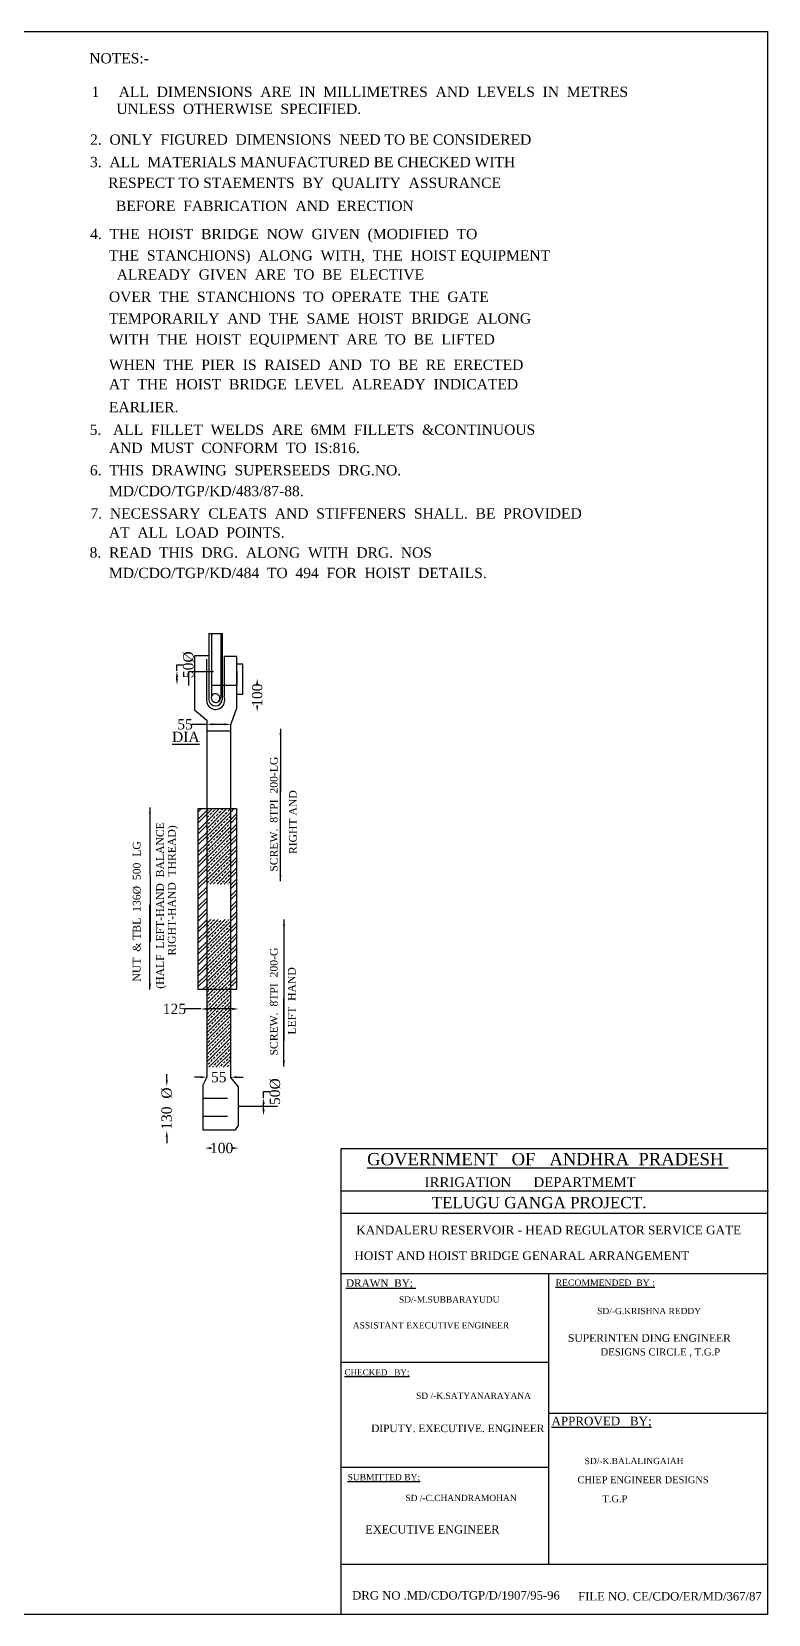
# Model space of a CAD drawing. Header units: millimetres. Extents: x -313 to 21020, y 438 to 15808.
# Drawn here: x 13860 to 21020, y 438 to 15808 of the extents above; entities that cross this region are included whole.
import ezdxf

# ---------------------------------------------------------------- set-up
doc = ezdxf.new("R2010")
doc.units = ezdxf.units.MM
doc.header["$MEASUREMENT"] = 0
doc.header["$PDMODE"] = 66
doc.header["$PDSIZE"] = 170
doc.linetypes.add('ACAD_ISO03W100', pattern=[30, 12, -18])
for name, color, linetype in [('DIM', 5, 'Continuous'), ('DOT LINE', 3, 'ACAD_ISO03W100'), ('DWG. LINE', 1, 'Continuous'), ('HATCH', 2, 'Continuous'), ('TEXT', 7, 'Continuous')]:
    doc.layers.add(name, color=color, linetype=linetype)
doc.layers.add('TITLE', color=7, linetype='Continuous', lineweight=30)
doc.styles.get("Standard").update_dxf_attribs({"font": 'times.ttf', "height": 100})
doc.dimstyles.get("Standard").update_dxf_attribs({"dimtxt": 100, "dimasz": 60, "dimexe": 0.18, "dimexo": 0.0625, "dimgap": 0.09, "dimtad": 0, "dimtih": 1, "dimtoh": 1, "dimdec": 1, "dimzin": 0, "dimdsep": 46, "dimtxsty": 'Standard', "dimcen": 0.09, "dimse1": 1, "dimse2": 1, "dimclrd": 5, "dimclre": 5, "dimclrt": 4, "dimadec": 0, "dimazin": 0, "dimtfac": 1, "dimtdec": 1, "dimtofl": 0, "dimtmove": 0, "dimatfit": 3, "dimfxl": 0, "dimtolj": 1, "dimtzin": 0, "dimarcsym": 0})

# ---------------------------------------------------------------- blocks, each defined once
blk = doc.blocks.new('*D35')
at = {"layer": 'Defpoints', "color": 0}
for p in [(15173, 5565), (15178, 5565), (15178, 5134)]:
    blk.add_point(p, dxfattribs=at)
at = {"layer": 'DIM', "color": 5, "lineweight": -2}
for p, q in [((15173, 5625), (15173, 5685)), ((15173, 5074), (15173, 5014))]:
    blk.add_line(p, q, dxfattribs=at)
at = {"layer": 'DIM', "color": 5}
for points in [[(15163, 5625), (15183, 5625), (15173, 5565)], [(15163, 5074), (15183, 5074), (15173, 5134)]]:
    blk.add_solid(points, dxfattribs=at)
at = {"layer": 'DIM', "color": 4, "insert": (15173, 5349), "char_height": 100, "attachment_point": 5, "rotation": 90}
blk.add_mtext('\\A1;130  %%C', dxfattribs=at)
blk = doc.blocks.new('*D36')
at = {"layer": 'Defpoints', "color": 0}
for p in [(15561.5, 5654.5), (15795, 5654.5), (15795, 5654.5)]:
    blk.add_point(p, dxfattribs=at)
at = {"layer": 'DIM', "color": 5, "lineweight": -2}
for p, q in [((15501.5, 5654.5), (15441.5, 5654.5)), ((15855, 5654.5), (15915, 5654.5))]:
    blk.add_line(p, q, dxfattribs=at)
at = {"layer": 'DIM', "color": 5}
for points in [[(15501.5, 5664.5), (15501.5, 5644.5), (15561.5, 5654.5)], [(15855, 5664.5), (15855, 5644.5), (15795, 5654.5)]]:
    blk.add_solid(points, dxfattribs=at)
at = {"layer": 'DIM', "color": 4, "insert": (15678.25, 5654.5), "char_height": 100, "attachment_point": 5}
blk.add_mtext('\\A1;55', dxfattribs=at)
blk = doc.blocks.new('*D37')
at = {"layer": 'Defpoints', "color": 0}
for p in [(15503, 6318), (15871, 6318), (15871, 6317)]:
    blk.add_point(p, dxfattribs=at)
at = {"layer": 'DIM', "color": 5, "lineweight": -2}
for p, q in [((15503, 6317), (15344, 6317)), ((15811, 6317), (15563, 6317))]:
    blk.add_line(p, q, dxfattribs=at)
at = {"layer": 'DIM', "color": 5}
for points in [[(15563, 6327), (15563, 6307), (15503, 6317)], [(15811, 6327), (15811, 6307), (15871, 6317)]]:
    blk.add_solid(points, dxfattribs=at)
at = {"layer": 'DIM', "color": 4, "insert": (15247, 6317), "char_height": 100, "attachment_point": 5}
blk.add_mtext('\\A1;125', dxfattribs=at)
blk = doc.blocks.new('*D38')
at = {"layer": 'Defpoints', "color": 0}
for p in [(16114, 5454), (16115, 5454), (16115, 5281)]:
    blk.add_point(p, dxfattribs=at)
at = {"layer": 'DIM', "color": 5, "lineweight": -2}
for p, q in [((16114, 5454), (16114, 5514)), ((16114, 5514), (16174, 5514)), ((16114, 5341), (16114, 5394))]:
    blk.add_line(p, q, dxfattribs=at)
at = {"layer": 'DIM', "color": 5}
for points in [[(16104, 5394), (16124, 5394), (16114, 5454)], [(16104, 5341), (16124, 5341), (16114, 5281)]]:
    blk.add_solid(points, dxfattribs=at)
at = {"layer": 'DIM', "color": 4, "insert": (16226, 5514), "char_height": 100, "attachment_point": 5, "rotation": 90}
blk.add_mtext('\\A1;50%%C', dxfattribs=at)
blk = doc.blocks.new('*D39')
at = {"layer": 'Defpoints', "color": 0}
for p in [(15562, 9081), (15795, 9081), (15795, 9081)]:
    blk.add_point(p, dxfattribs=at)
at = {"layer": 'DIM', "color": 5, "lineweight": -2}
for p, q in [((15562, 9081), (15416, 9081)), ((15735, 9081), (15622, 9081))]:
    blk.add_line(p, q, dxfattribs=at)
at = {"layer": 'DIM', "color": 5}
for points in [[(15622, 9091), (15622, 9071), (15562, 9081)], [(15735, 9091), (15735, 9071), (15795, 9081)]]:
    blk.add_solid(points, dxfattribs=at)
at = {"layer": 'DIM', "color": 4, "insert": (15351, 9081), "char_height": 100, "attachment_point": 5}
blk.add_mtext('\\A1;55', dxfattribs=at)
blk = doc.blocks.new('*D40')
at = {"layer": 'Defpoints', "color": 0}
for p in [(16052, 9527), (16052, 9202), (16052, 9202)]:
    blk.add_point(p, dxfattribs=at)
at = {"layer": 'DIM', "color": 5, "lineweight": -2}
for p, q in [((16052, 9467), (16052, 9464)), ((16052, 9262), (16052, 9265))]:
    blk.add_line(p, q, dxfattribs=at)
at = {"layer": 'DIM', "color": 5}
for points in [[(16042, 9467), (16062, 9467), (16052, 9527)], [(16042, 9262), (16062, 9262), (16052, 9202)]]:
    blk.add_solid(points, dxfattribs=at)
at = {"layer": 'DIM', "color": 4, "insert": (16052, 9364), "char_height": 100, "attachment_point": 5, "rotation": 90}
blk.add_mtext('\\A1;100', dxfattribs=at)
blk = doc.blocks.new('*D41')
at = {"layer": 'Defpoints', "color": 0}
for p in [(15272, 9600), (15273, 9600), (15273, 9464)]:
    blk.add_point(p, dxfattribs=at)
at = {"layer": 'DIM', "color": 5, "lineweight": -2}
for p, q in [((15272, 9600), (15272, 9660)), ((15272, 9660), (15332, 9660)), ((15272, 9524), (15272, 9540))]:
    blk.add_line(p, q, dxfattribs=at)
at = {"layer": 'DIM', "color": 5}
for points in [[(15262, 9540), (15282, 9540), (15272, 9600)], [(15262, 9524), (15282, 9524), (15272, 9464)]]:
    blk.add_solid(points, dxfattribs=at)
at = {"layer": 'DIM', "color": 4, "insert": (15384, 9660), "char_height": 100, "attachment_point": 5, "rotation": 90}
blk.add_mtext('\\A1;50%%C', dxfattribs=at)
blk = doc.blocks.new('*D42')
at = {"layer": 'Defpoints', "color": 0}
for p in [(15542, 4958), (15871, 4966), (15871, 4958)]:
    blk.add_point(p, dxfattribs=at)
at = {"layer": 'DIM', "color": 5, "lineweight": -2}
for p, q in [((15602, 4966), (15607, 4966)), ((15811, 4966), (15806, 4966))]:
    blk.add_line(p, q, dxfattribs=at)
at = {"layer": 'DIM', "color": 5}
for points in [[(15602, 4976), (15602, 4956), (15542, 4966)], [(15811, 4976), (15811, 4956), (15871, 4966)]]:
    blk.add_solid(points, dxfattribs=at)
at = {"layer": 'DIM', "color": 4, "insert": (15706, 4966), "char_height": 100, "attachment_point": 5}
blk.add_mtext('\\A1;100', dxfattribs=at)

msp = doc.modelspace()

# ---------------------------------------------------------------- hatches: boundary and pattern name
at = {"layer": 'HATCH'}
h = msp.add_hatch(dxfattribs=at)
h.set_pattern_fill('ANSI32', color=256, scale=200, style=0)
h.paths.add_polyline_path([(15561.5, 8262.36), (15479.17, 8262.36), (15479.17, 6505.64), (15561.5, 6505.64)])
h.paths.add_polyline_path([(15850.27, 8262.36), (15795, 8262.36), (15795, 6505.64), (15850.27, 6505.64)])
h = msp.add_hatch(dxfattribs=at)
h.set_pattern_fill('ANSI33', color=256, scale=200, style=0)
h.paths.add_polyline_path([(15795, 8262.36), (15561.5, 8262.36), (15561.5, 7529.6), (15795, 7529.6)])
h = msp.add_hatch(dxfattribs=at)
h.set_pattern_fill('ANSI33', color=256, scale=200, style=0)
h.paths.add_polyline_path([(15795, 7185.92), (15561.5, 7185.92), (15561.5, 6505.64), (15795, 6505.64)])
h = msp.add_hatch(dxfattribs=at)
h.set_pattern_fill('ANSI33', color=256, scale=200, style=0)
h.paths.add_polyline_path([(15795, 6505.64), (15561.5, 6505.64), (15561.5, 5751.74), (15795, 5751.74)])

# ---------------------------------------------------------------- linework, layer by layer
at = {"layer": 'DIM'}
msp.add_lwpolyline([(15561.5, 9016.7), (15795, 9016.7)], dxfattribs=at)
at = {"layer": 'DOT LINE', "ltscale": 20}
msp.add_lwpolyline([(15387.83, 9592.78), (15855, 9592.78), (15855, 9458.58), (15387.83, 9458.58)], close=True, dxfattribs=at)
for points in [[(15523, 5450.51), (15871.5, 5450.51)], [(15523, 5276.74), (15871.5, 5276.74)]]:
    msp.add_lwpolyline(points, dxfattribs=at)
at = {"layer": 'DWG. LINE'}
for p, q in [((15583, 9747.5), (15443, 9747.5)), ((15443, 9747.5), (15443, 9220.5)), ((15855, 9740.45), (15729.41, 9740.45)), ((15729.41, 9740.45), (15729.41, 9351.27)), ((15855, 9238.5), (15855, 9740.45)), ((15795, 9080), (15855, 9238.5)), ((15443, 9220.5), (15561.5, 9123)), ((15561.5, 9123), (15561.5, 5654.5)), ((15795, 5651.5), (15795, 9080)), ((15561.5, 5654.5), (15523, 5575.5)), ((15523, 5575.5), (15523, 5142)), ((15871.5, 5561), (15795, 5651.5)), ((15871.5, 5185.5), (15871.5, 5561)), ((15523, 5142), (15842.5, 5142)), ((15842.5, 5142), (15871.5, 5185.5))]:
    msp.add_line(p, q, dxfattribs=at)
for points in [[(15580.58, 9962.1), (15580.58, 9318.32)], [(15580.58, 9962.1), (15712.96, 9962.1), (15712.96, 9323.05)], [(15608.51, 9962.1), (15608.51, 9355.63)], [(15696.93, 9962.1), (15696.93, 9345.03)], [(15558.7, 9712.43), (15558.7, 9318.83)], [(15855, 9375), (15911.49, 9375), (15911.49, 9663.8), (15855, 9663.8)], [(15871.5, 5373.25), (16248.13, 5373.25)]]:
    msp.add_lwpolyline(points, dxfattribs=at)
msp.add_lwpolyline([(15479.17, 8262.36), (15850.27, 8262.36), (15850.27, 6505.64), (15479.17, 6505.64), (15479.17, 8262.36)], close=True, dxfattribs=at)
for centre, radius, start, end in [((15646.63, 9334.23), 43.72, 300.252251, 150.694665), ((15647.83, 9315.18), 89.21, 177.656268, 23.861945), ((15646.57, 9326.17), 66.46, 186.787204, 357.312743), ((15651.37, 9339.05), 45.96, 158.855755, 7.474112)]:
    msp.add_arc(centre, radius, start, end, dxfattribs=at)
at = {"layer": 'TITLE', "lineweight": 30}
for p, q in [((16866.94, 438.21), (16866.94, 4961.6)), ((16874.02, 4551.11), (21019.86, 4551.11)), ((16866.94, 4333.76), (21012.78, 4333.76)), ((16866.94, 3749.53), (21012.78, 3749.53)), ((16866.94, 924.23), (21012.78, 924.23))]:
    msp.add_line(p, q, dxfattribs=at)
at = {"layer": 'TITLE'}
for p, q in [((21012.78, 4961.6), (21012.78, 438.21)), ((16866.94, 2886.09), (18883.37, 2886.09)), ((16866.94, 1868.83), (18883.37, 1868.83)), ((21012.78, 438.21), (16866.94, 438.21))]:
    msp.add_line(p, q, dxfattribs=at)
msp.add_lwpolyline([(21012.78, 438.21), (-313.07, 438.21), (-313.07, 15807.58), (21012.78, 15807.58)], close=True, dxfattribs=at)
at = {"layer": 'TITLE', "lineweight": 30}
for points in [[(16866.94, 4961.6), (21012.78, 4961.6)], [(18883.37, 3749.53), (18883.37, 924.23)]]:
    msp.add_lwpolyline(points, dxfattribs=at)
at = {"layer": 'TITLE'}
msp.add_lwpolyline([(18883.37, 2393.04), (21012.78, 2393.04)], dxfattribs=at)

# ---------------------------------------------------------------- texts
at = {"layer": 'TEXT'}
for s, p in [('NOTES:-', (14420.02, 15499.32)), ('1     ALL  DIMENSIONS  ARE  IN  MILLIMETRES  AND  LEVELS  IN  METRES', (14441.53, 15173.27)), ('UNLESS  OTHERWISE  SPECIFIED.', (14683.01, 15008.01)), ('2.  ONLY  FIGURED  DIMENSIONS  NEED TO BE CONSIDERED', (14427.69, 14709.57)), ('3.  ALL  MATERIALS MANUFACTURED BE CHECKED WITH', (14426.85, 14491.39)), ('RESPECT TO STAEMENTS  BY  QUALITY  ASSURANCE  ', (14603.24, 14289.67)), ('  BEFORE  FABRICATION  AND  ERECTION', (14603.24, 14065.79)), ('4.  THE  HOIST  BRIDGE  NOW  GIVEN  (MODIFIED  TO', (14427.94, 13792.48)), ('THE  STANCHIONS)  ALONG  WITH,  THE  HOIST EQUIPMENT', (14611.01, 13585.16)), ('  ALREADY  GIVEN  ARE  TO  BE  ELECTIVE', (14611.01, 13399.33)), ('OVER  THE  STANCHIONS  TO  OPERATE  THE  GATE', (14611.01, 13183)), ('TEMPORARILY  AND  THE  SAME  HOIST  BRIDGE  ALONG', (14611.01, 12972.41)), ('WITH  THE  HOIST  EQUIPMENT  ARE  TO  BE  LIFTED', (14611.01, 12769.74)), ('WHEN  THE  PIER  IS  RAISED  AND  TO  BE  RE  ERECTED', (14611.01, 12522.64)), ('AT  THE  HOIST  BRIDGE  LEVEL  ALREADY  INDICATED', (14611.01, 12334.15)), ('EARLIER.', (14611.01, 12112.04)), ('5.   ALL  FILLET  WELDS  ARE  6MM  FILLETS  &CONTINUOUS  ', (14423.96, 11892.11)), ('AND  MUST  CONFORM  TO  IS:816.', (14611.01, 11715.51)), ('6.  THIS  DRAWING  SUPERSEEDS  DRG.NO.', (14426.05, 11498.49)), ('MD/CDO/TGP/KD/483/87-88.', (14611.01, 11296.58)), ('7.  NECESSARY  CLEATS  AND  STIFFENERS  SHALL.  BE  PROVIDED', (14431.51, 11078.97)), ('AT  ALL  LOAD  POINTS.', (14611.01, 10893.77)), ('8.  READ  THIS  DRG.  ALONG  WITH  DRG.  NOS', (14422.68, 10699.35)), ('MD/CDO/TGP/KD/484  TO  494  FOR  HOIST  DETAILS.', (14611.01, 10500.86)), ('%%UDIA', (15223.82, 8909.19))]:
    msp.add_text(s, height=100, dxfattribs=at).set_placement(p)
for s, p in [('SCREW.  8TPI  200-LG', (16250.52, 7650.36)), ('RIGHT AND', (16436.37, 7821)), ('(HALF  LEFT-HAND  BALANCE', (15144.76, 6513.19)), ('RIGHT-HAND  THREAD)', (15258.66, 6835.81)), ('NUT  & TBL  136%%C  500  LG', (14917.94, 6583.4)), ('SCREW.  8TPI  200-G', (16250.52, 5865.11)), ('LEFT  HAND', (16425.23, 6068.31))]:
    msp.add_text(s, height=75, rotation=90, dxfattribs=at).set_placement(p)
at = {"layer": 'TITLE', "lineweight": 30}
msp.add_text('%%UGOVERNMENT   OF   ANDHRA  PRADESH ', height=119.9476, dxfattribs=at).set_placement((17120.04, 4798.74))
at = {"layer": 'TITLE'}
for s, height, p in [('IRRIGATION      DEPARTMEMT ', 95.4804, (17679.31, 4588.03)), ('TELUGU GANGA PROJECT.', 109.8364, (17747.25, 4381.97)), (' KANDALERU RESERVOIR - HEAD REGULATOR SERVICE GATE', 84.5754, (16982.9, 4128.02)), ('HOIST AND HOIST BRIDGE GENARAL ARRANGEMENT', 84.5754, (16996.28, 3879.04)), ('%%UDRAWN  BY; ', 72.5265, (16914.58, 3619.17)), ('%%URECOMMENDED  BY :', 62.2406, (18952.14, 3628.11)), ('SD/-M.SUBBARAYUDU', 60.7557, (17429.52, 3465.36)), ('SD/-G.KRISHNA REDDY', 60.7557, (19356.05, 3353.38)), ('ASSISTANT EXECUTIVE ENGINEER', 61.0014, (16980.42, 3214.49)), ('SUPERINTEN DING ENGINEER', 74.2626, (19072.45, 3084.59)), ('DESIGNS CIRCLE , T.G.P', 68.9581, (19388.65, 2952.01)), ('%%UCHECKED   BY;', 58.5794, (16899.83, 2759)), ('SD /-K.SATYANARAYANA', 60.7557, (17596.05, 2530.57)), ('%%UAPPROVED   BY;', 83.6844, (18912.25, 2273.84)), ('DIPUTY. EXECUTIVE. ENGINEER', 72.9182, (17159.95, 2207.75)), ('SD/-K.BALALINGAIAH', 60.7557, (19234.48, 1897.01)), ('%%USUBMITTED BY;', 61.0014, (16930.59, 1739.88)), ('CHIEP ENGINEER DESIGNS', 66.9475, (19164.02, 1711.43)), ('SD /-C.CHANDRAMOHAN', 60.7557, (17491.95, 1538.11)), ('T.G.P', 66.947, (19407.52, 1527)), ('EXECUTIVE ENGINEER ', 79.567, (17101.35, 1223.24)), ('DRG NO .MD/CDO/TGP/D/1907/95-96', 81.6684, (16975, 581.74)), ('FILE NO. CE/CDO/ER/MD/367/87', 81.6684, (19170.36, 572.96))]:
    msp.add_text(s, height=height, dxfattribs=at).set_placement(p)

# ---------------------------------------------------------------- dimensions: what is measured, and where the dimension line sits
at = {"layer": 'DIM'}
for p1, p2, distance, text, picture, middle in [((15273.26, 9464.24), (15273.26, 9599.9), 1.7, '50%%C', '*D41', (15383.82, 9659.9)), ((16052.29, 9526.84), (16052.29, 9201.78), -0.25, '100', '*D40', (16052.04, 9364.31)), ((15178.49, 5133.54), (15178.49, 5564.82), 5.05, '130  %%C', '*D35', (15173.44, 5349.18)), ((16115.14, 5280.84), (16115.14, 5454.48), 1.39, '50%%C', '*D38', (16226.01, 5514.48))]:
    dim = msp.add_aligned_dim(p1=p1, p2=p2, distance=distance, text=text, dimstyle='Standard', dxfattribs=at)
    dim.commit()
    dim.dimension.update_dxf_attribs({"geometry": picture, "text_midpoint": middle, "text_rotation": 90})
for base, p1, p2, text, picture, middle in [((15795, 9081.47), (15561.5, 9081.47), (15795, 9081.47), '55', '*D39', (15350.63, 9081.47)), ((15871.45, 6317.43), (15502.61, 6318.41), (15871.45, 6318.41), '125', '*D37', (15246.91, 6317.43))]:
    dim = msp.add_linear_dim(base=base, p1=p1, p2=p2, angle=0, text=text, dimstyle='Standard', dxfattribs=at)
    dim.commit()
    dim.dimension.update_dxf_attribs({"geometry": picture, "text_midpoint": middle, "dimtype": 161})
for p1, p2, distance, text, picture, middle in [((15561.5, 5654.5), (15795, 5654.5), 0, '55', '*D36', (15678.25, 5654.5)), ((15541.57, 4958.32), (15870.71, 4958.32), 7.45, '100', '*D42', (15706.14, 4965.77))]:
    dim = msp.add_aligned_dim(p1=p1, p2=p2, distance=distance, text=text, dimstyle='Standard', dxfattribs=at)
    dim.commit()
    dim.dimension.update_dxf_attribs({"geometry": picture, "text_midpoint": middle})

# ---------------------------------------------------------------- leaders
for points in [[(16277.92, 9036.02), (16277.92, 8422.64)], [(16277.92, 7559.56), (16277.92, 8591.8)], [(15008.49, 8272.76), (15010.05, 6968.49)], [(15009.66, 6505.66), (15009.66, 7326.91)], [(16311.33, 7186.33), (16311.33, 6008.61)], [(16311.33, 5757.37), (16311.33, 6423.4)]]:
    msp.add_leader(points, dimstyle='Standard', override={"dimgap": 0.09, "dimtad": 0}, dxfattribs=at)

doc.saveas('drawing.dxf')
